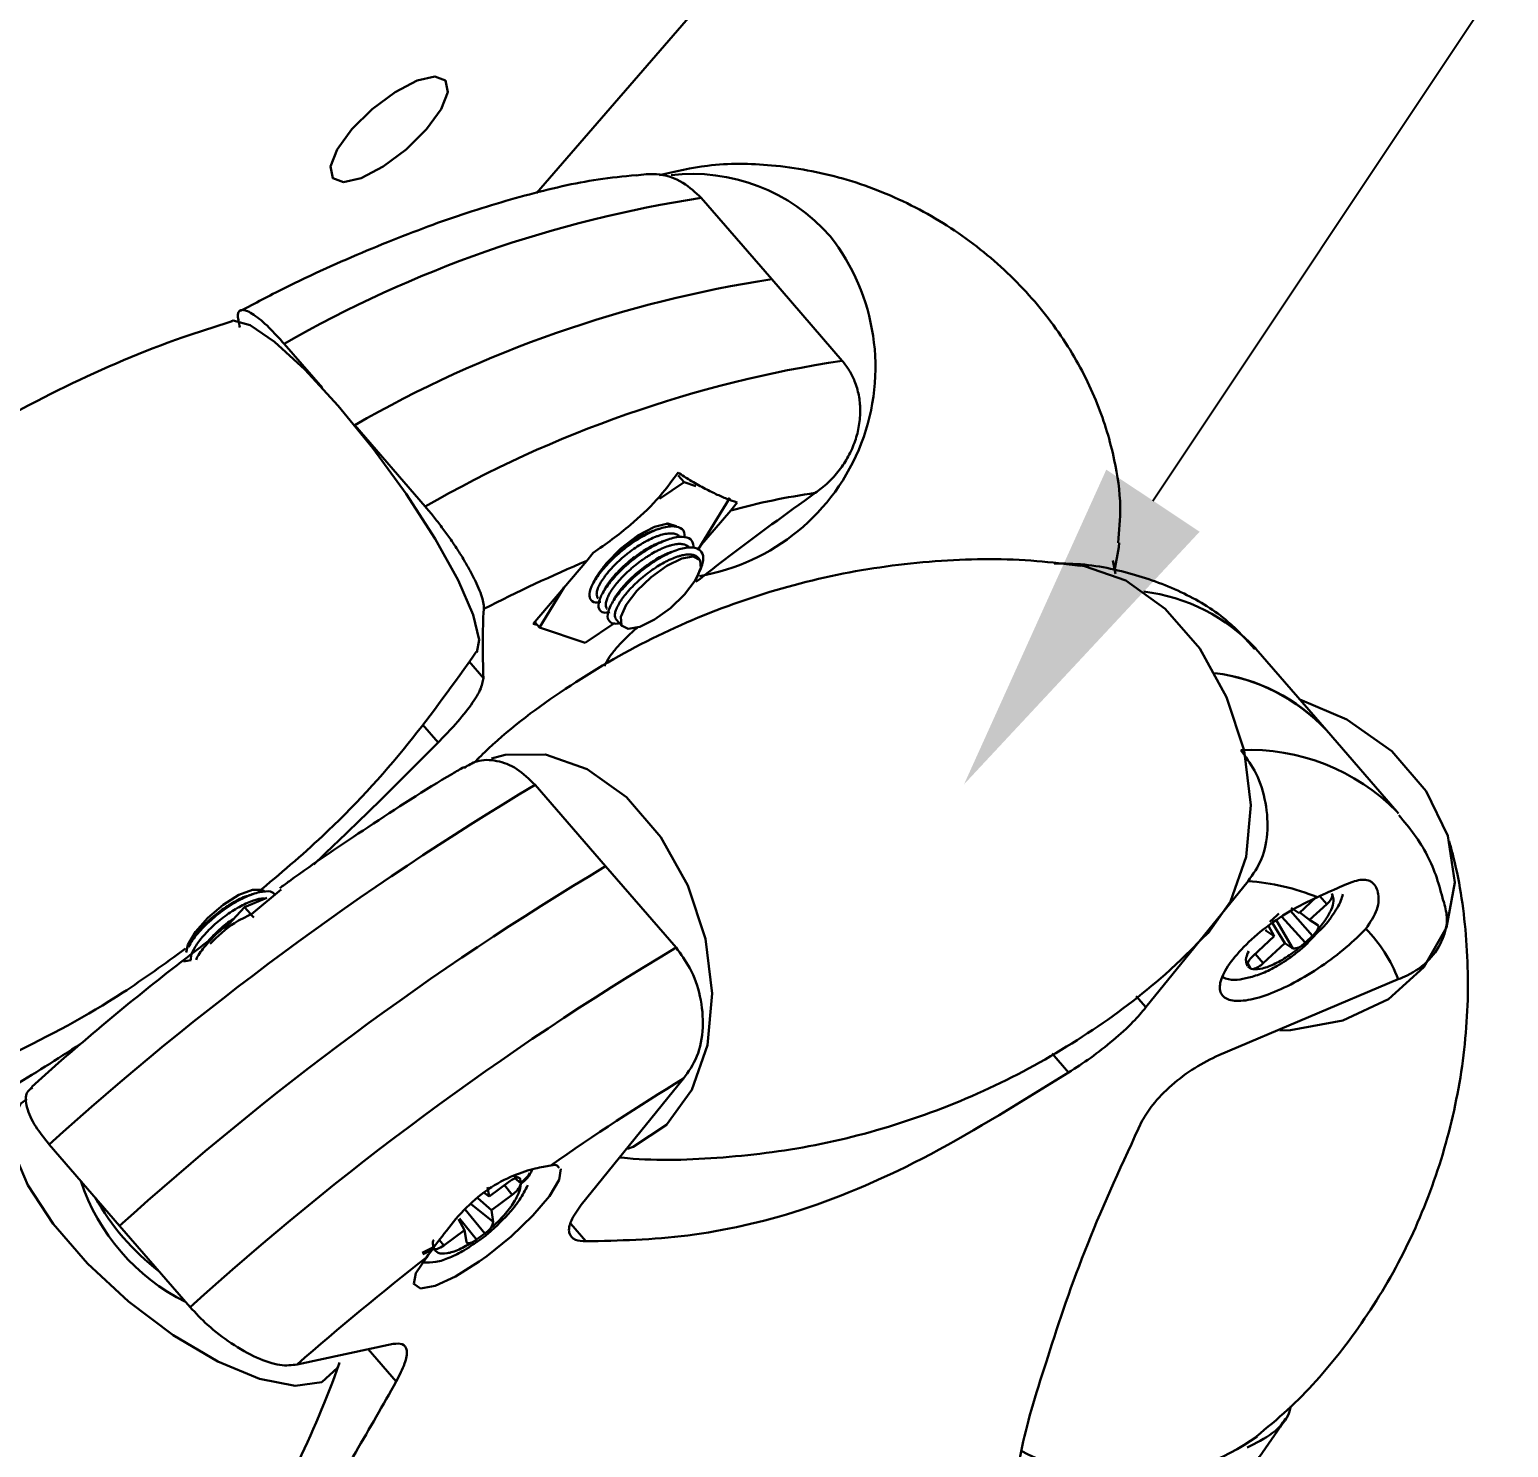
# Model space of a CAD drawing. Header units: millimetres. Extents: x 786 to 1380, y -734 to -314.
# Drawn here: x 1013.31 to 1030.66, y -465.05 to -448.41 of the extents above; entities that cross this region are included whole.
import ezdxf
from ezdxf import colors
from ezdxf.entities.mleader import LeaderData, LeaderLine
from ezdxf.math import Vec2, Vec3

# ---------------------------------------------------------------- set-up
doc = ezdxf.new("R2010")
doc.units = ezdxf.units.MM
doc.layers.add('粗实线层', color=7, linetype='Continuous', lineweight=15)

msp = doc.modelspace()

# ---------------------------------------------------------------- linework, layer by layer
at = {"layer": '粗实线层', "color": 7, "linetype": 'Continuous', "lineweight": 30}
for p, q in [((1024.3441, -444.4542), (1019.2564, -450.329)), ((1022.0177, -451.3412), (1021.1907, -450.3864)), ((1022.0177, -451.3412), (1022.8446, -452.296)), ((1016.2979, -452.0984), (1016.7458, -452.6157)), ((1017.1218, -453.0499), (1017.1248, -453.0533)), ((1017.1248, -453.0533), (1017.9517, -454.0081)), ((1017.1248, -453.0533), (1017.1248, -453.0535)), ((1020.7018, -453.9188), (1020.989, -453.7233)), ((1020.989, -453.7233), (1020.9211, -453.645)), ((1020.989, -453.7233), (1021.1272, -453.7699)), ((1021.5273, -453.9048), (1021.1538, -454.5122)), ((1021.1718, -454.4828), (1021.5384, -454.0536)), ((1021.5384, -454.0536), (1021.6115, -453.9601)), ((1019.9213, -454.5515), (1019.8483, -454.645)), ((1021.169, -454.6266), (1021.1547, -454.6101)), ((1019.8483, -454.645), (1019.2174, -455.3836)), ((1026.0203, -454.6397), (1026.0507, -454.7978)), ((1019.2913, -455.427), (1019.581, -454.9559)), ((1019.2174, -455.3836), (1019.2638, -455.3953)), ((1019.2913, -455.427), (1019.241, -455.3689)), ((1019.8296, -455.6085), (1019.2913, -455.427)), ((1020.1758, -455.3728), (1019.8296, -455.6085)), ((1020.194, -455.3338), (1020.2619, -455.4122)), ((1028.5259, -456.6332), (1027.699, -455.6784)), ((1029.3528, -457.5881), (1028.5259, -456.6332)), ((1020.0683, -458.23), (1019.2414, -457.2752)), ((1029.3528, -457.5881), (1029.3738, -457.6127)), ((1020.8952, -459.1848), (1020.0683, -458.23)), ((1026.4086, -459.8846), (1027.6064, -458.4044)), ((1016.093, -458.5992), (1015.8332, -458.7099)), ((1015.9135, -458.7931), (1016.2602, -458.5046)), ((1028.4074, -458.5931), (1028.2063, -458.7801)), ((1028.5976, -458.5677), (1028.589, -458.5502)), ((1015.8332, -458.7099), (1015.5973, -458.9661)), ((1015.8332, -458.7099), (1015.901, -458.7883)), ((1027.9665, -458.7849), (1027.8849, -458.8608)), ((1028.2063, -458.7801), (1028.1115, -458.718)), ((1028.3288, -458.8602), (1028.2156, -458.7715)), ((1028.3288, -458.8602), (1028.5298, -458.6732)), ((1015.9078, -458.7961), (1015.9394, -458.8326)), ((1027.9148, -459.0514), (1027.8482, -458.9288)), ((1027.8849, -458.8608), (1027.8791, -458.8663)), ((1028.0372, -459.1315), (1027.8919, -458.8986)), ((1028.4236, -458.9223), (1028.3288, -458.8602)), ((1027.9148, -459.0514), (1027.6633, -459.2853)), ((1027.7857, -459.3655), (1028.0372, -459.1315)), ((1027.8142, -458.9833), (1027.8199, -458.9893)), ((1027.8199, -458.9893), (1027.9148, -459.0514)), ((1028.0372, -459.1315), (1028.1321, -459.1936)), ((1028.2639, -459.1725), (1028.4345, -458.9973)), ((1028.2771, -459.1519), (1028.2987, -459.1324)), ((1028.2828, -459.1212), (1028.3644, -459.0453)), ((1015.1807, -459.1522), (1015.1739, -459.172)), ((1028.3003, -459.1403), (1028.3076, -459.1337)), ((1015.1149, -459.3464), (1015.2005, -459.3333)), ((1027.5955, -459.3909), (1027.6003, -459.4007)), ((1027.6041, -459.4083), (1027.6408, -459.4323)), ((1027.6408, -459.4323), (1027.6642, -459.4359)), ((1029.3672, -459.5567), (1027.2654, -460.4453)), ((1013.6499, -460.5357), (1013.3357, -460.8192)), ((1020.981, -460.7227), (1019.7833, -462.2029)), ((1014.3665, -462.4498), (1013.5396, -461.495)), ((1019.0727, -461.9443), (1019.0653, -461.8995)), ((1018.7016, -462.1059), (1018.6383, -462.0602)), ((1018.7016, -462.1059), (1018.6835, -461.9956)), ((1018.9459, -461.9252), (1018.7016, -462.1059)), ((1018.728, -462.2659), (1018.5678, -462.1243)), ((1018.728, -462.2659), (1018.9722, -462.0852)), ((1018.4128, -462.4992), (1018.3426, -462.3716)), ((1018.7507, -462.404), (1018.728, -462.2659)), ((1014.3665, -462.4498), (1015.1934, -463.4047)), ((1018.1686, -462.6799), (1018.4128, -462.4992)), ((1018.4128, -462.4992), (1018.4355, -462.6372)), ((1018.555, -462.6115), (1018.6496, -462.5416)), ((1018.6496, -462.5416), (1018.6902, -462.507)), ((1018.0412, -462.6575), (1018.0486, -462.7023)), ((1018.0486, -462.7023), (1018.0491, -462.7055)), ((1018.513, -462.6381), (1018.555, -462.6115)), ((1017.5778, -463.8351), (1016.4486, -464.0771))]:
    msp.add_line(p, q, dxfattribs=at)
at = {"layer": '粗实线层', "color": 8, "linetype": 'Continuous', "lineweight": 30}
for p, q in [((1018.4679, -455.8275), (1018.6353, -456.0208)), ((1017.9189, -456.5653), (1018.1027, -456.7775)), ((1028.5298, -458.6732), (1028.4471, -458.581)), ((1028.1033, -458.7544), (1028.3644, -459.0453)), ((1028.1321, -459.1936), (1027.94, -458.8654)), ((1028.277, -459.1267), (1028.0032, -458.8217)), ((1027.8115, -458.9749), (1027.8199, -458.9893)), ((1028.2828, -459.1212), (1028.3052, -459.1322)), ((1027.6908, -459.2597), (1027.7857, -459.3655)), ((1027.6408, -459.4323), (1027.6016, -459.3653)), ((1026.4086, -459.8846), (1026.2954, -459.7538)), ((1025.5001, -460.6499), (1025.3072, -460.4272)), ((1019.0421, -461.8822), (1018.9865, -461.862)), ((1019.0733, -461.9476), (1019.0034, -461.8914)), ((1019.0445, -461.8828), (1019.0653, -461.8995)), ((1018.9722, -462.0852), (1018.8818, -461.9726)), ((1018.4903, -462.1946), (1018.7507, -462.404)), ((1018.3551, -462.3624), (1018.555, -462.6115)), ((1018.6496, -462.5416), (1018.4214, -462.2572)), ((1019.8362, -462.6317), (1019.66, -462.4282)), ((1017.9174, -462.7689), (1018.0486, -462.7023)), ((1018.1184, -462.6173), (1018.1686, -462.6799)), ((1017.611, -464.2786), (1017.2818, -463.8986))]:
    msp.add_line(p, q, dxfattribs=at)
at = {"layer": '粗实线层', "color": 7, "linetype": 'Continuous', "lineweight": 30, "flags": 128}
for points in [[(1016.9936, -450.1995), (1016.8669, -450.1524), (1016.8412, -450.0183), (1016.9201, -449.8175), (1017.0919, -449.5808), (1017.3303, -449.344), (1017.5989, -449.1433), (1017.857, -449.0091), (1018.0652, -448.962), (1018.1919, -449.0091), (1018.2176, -449.1433), (1018.1386, -449.344), (1017.9669, -449.5808), (1017.7285, -449.8175), (1017.4599, -450.0183), (1017.2018, -450.1524), (1016.9936, -450.1995)], [(1016.9325, -452.825), (1016.5377, -452.3982), (1016.184, -452.0751), (1015.8976, -451.8795), (1015.6999, -451.826), (1015.6792, -451.8305)], [(1018.5586, -455.7207), (1018.5851, -455.5728), (1018.5141, -455.2773), (1018.3376, -454.8719), (1018.0688, -454.3866), (1017.7276, -453.8575), (1017.3392, -453.3237), (1016.9325, -452.825)], [(1020.9006, -454.2404), (1020.8972, -454.2367), (1020.7984, -454.2064), (1020.6404, -454.2462), (1020.4471, -454.3498), (1020.2481, -454.5015), (1020.0737, -454.6783), (1019.9503, -454.8532), (1019.935, -454.8826)], [(1026.0406, -454.7645), (1026.0896, -454.4849), (1026.0951, -454.4335)], [(1021.1211, -454.8775), (1020.9961, -455.0413), (1020.8284, -455.2018), (1020.6435, -455.3345), (1020.4696, -455.4193), (1020.3331, -455.4431), (1020.2548, -455.4025), (1020.2466, -455.3036), (1020.3098, -455.1614), (1020.4348, -454.9976), (1020.6025, -454.8371), (1020.7874, -454.7044), (1020.9614, -454.6196), (1021.0979, -454.5957), (1021.1762, -454.6364), (1021.1843, -454.7353), (1021.1211, -454.8775)], [(1027.1382, -459.017), (1027.4019, -458.6439), (1027.5846, -458.1178), (1027.6389, -457.5121), (1027.5606, -456.8715), (1027.3557, -456.2437), (1027.0392, -455.6752), (1026.6346, -455.2081), (1026.1721, -454.877), (1025.6858, -454.7066), (1025.6268, -454.6976)], [(1028.2138, -456.2728), (1028.7662, -456.5069), (1029.2929, -456.8798), (1029.6974, -457.347), (1029.9498, -457.8735), (1030.0313, -458.4206), (1029.9358, -458.9474), (1029.6706, -459.415), (1029.2551, -459.7888), (1028.7203, -460.0409), (1028.1058, -460.1527), (1027.9782, -460.1573)], [(1018.731, -456.9648), (1018.8907, -456.9214), (1019.3646, -456.9185), (1019.8509, -457.0889), (1020.3135, -457.4199), (1020.718, -457.887), (1021.0345, -458.4556), (1021.2395, -459.0834), (1021.3178, -459.7239), (1021.2635, -460.3297), (1021.0807, -460.8557), (1020.783, -461.263), (1020.3925, -461.5213), (1020.3256, -461.5466)], [(1016.0737, -458.5295), (1016.0417, -458.5072), (1015.9264, -458.5052), (1015.7645, -458.5666), (1015.5806, -458.6822), (1015.4027, -458.8344), (1015.2579, -458.9999), (1015.1683, -459.1536), (1015.146, -459.2431)], [(1028.4135, -458.9885), (1028.4204, -458.977), (1028.4258, -458.9662), (1028.4296, -458.9561), (1028.4317, -458.947), (1028.4322, -458.9389), (1028.431, -458.9321), (1028.4281, -458.9265), (1028.4236, -458.9223)], [(1028.277, -459.1267), (1028.2799, -459.124), (1028.2828, -459.1212)], [(1028.3008, -459.1392), (1028.3006, -459.1397), (1028.2938, -459.1389), (1028.277, -459.1267)], [(1028.2772, -459.1517), (1028.2804, -459.1578), (1028.2754, -459.1552), (1028.2605, -459.1412)], [(1016.9431, -464.0694), (1016.9231, -464.1153), (1016.7372, -464.2836), (1016.4245, -464.3281), (1016.0083, -464.2454), (1015.5193, -464.0417), (1014.9939, -463.732), (1014.4711, -463.3395), (1013.9895, -462.8931), (1013.585, -462.426), (1013.2875, -461.9728), (1013.1191, -461.5671), (1013.0922, -461.2391), (1013.209, -461.013), (1013.2765, -460.9646)], [(1017.9656, -462.8206), (1017.8415, -463.0051), (1017.8183, -463.132), (1017.8973, -463.1846), (1018.0669, -463.1548), (1018.3057, -463.0454), (1018.5855, -462.8695), (1018.6744, -462.8055), (1018.9602, -462.5747), (1019.2142, -462.3308), (1019.4087, -462.1001), (1019.5227, -461.9093), (1019.5442, -461.7822), (1019.5442, -461.7822)], [(1019.0733, -461.9476), (1019.073, -461.9459), (1019.0727, -461.9443)], [(1018.0519, -462.7133), (1018.0582, -462.7194), (1018.0677, -462.7225), (1018.08, -462.7225), (1018.0948, -462.7195), (1018.1116, -462.7135), (1018.1299, -462.7047), (1018.1491, -462.6934), (1018.1686, -462.6799)], [(1018.513, -462.6381), (1018.4978, -462.6453), (1018.4836, -462.6505), (1018.4707, -462.6536), (1018.4595, -462.6545), (1018.4502, -462.6533), (1018.4431, -462.65), (1018.4381, -462.6446), (1018.4355, -462.6372)]]:
    msp.add_lwpolyline(points, dxfattribs=at)
at = {"layer": '粗实线层', "color": 8, "linetype": 'Continuous', "lineweight": 30, "flags": 128}
for points in [[(1017.9209, -462.7722), (1017.9832, -462.7467), (1018.0491, -462.7055)], [(1017.9258, -462.7813), (1017.9862, -462.7555), (1018.0519, -462.7133)]]:
    msp.add_lwpolyline(points, dxfattribs=at)
at = {"layer": '粗实线层', "color": 7, "linetype": 'Continuous', "lineweight": 30}
for centre, radius, start, end in [((1021.0898, -452.2477), 2.1439, 41.17104, 96.79694), ((1023.3021, -464.268), 14.0413, 98.64826, 119.92276), ((1020.7464, -452.3727), 2.4882, 279.77171, 38.1288), ((1024.129, -465.2229), 14.0413, 98.64826, 119.92276), ((1024.9559, -466.1777), 14.0413, 98.64826, 119.92276), ((1023.6932, -461.9658), 8.2003, 98.17257, 105.23401), ((1027.2536, -472.0961), 18.9573, 112.99368, 117.03104), ((1026.9578, -458.0804), 2.1338, 42.70375, 83.01429), ((1026.9402, -458.1149), 2.1702, 43.05595, 82.66208), ((1037.7515, -488.2478), 36.0823, 120.86365, 132.14576), ((1038.5784, -489.2027), 36.0823, 120.86365, 132.14576), ((1027.4063, -461.1202), 2.7232, 68.13133, 85.78534), ((1028.4185, -458.5271), 0.1837, 307.30501, 347.24363), ((1028.1372, -459.1439), 0.3791, 132.91504, 136.18858), ((1028.0079, -458.8374), 0.3951, 309.74468, 312.92903), ((1027.8275, -460.1251), 1.6412, 20.2608, 45.02939), ((1039.4053, -490.1575), 36.0823, 120.86365, 132.14576), ((1027.7746, -459.4314), 0.1837, 127.30369, 167.24734), ((1028.1454, -459.0427), 0.1515, 264.95975, 319.4349), ((1027.6001, -459.1856), 0.2584, 284.36206, 315.89855), ((1036.5379, -486.2029), 29.8539, 121.40608, 124.97577), ((1019.0659, -462.0647), 0.184, 97.40409, 130.69513), ((1016.2352, -461.1508), 2.4504, 198.3429, 243.44389), ((1018.8392, -461.876), 0.2478, 302.44633, 340.85683), ((1019.0388, -461.9527), 0.0349, 352.44549, 8.54322), ((1016.5872, -460.7009), 2.8811, 209.43208, 232.35471), ((1018.5941, -462.3813), 0.1582, 307.39529, 351.77009), ((1039.8297, -490.7628), 35.4796, 128.0423, 131.22374), ((1026.1944, -462.7945), 2.6142, 241.42, 305.53379)]:
    msp.add_arc(centre, radius, start, end, dxfattribs=at)
at = {"layer": '粗实线层', "color": 8, "linetype": 'Continuous', "lineweight": 30}
for centre, radius, start, end in [((1026.1292, -457.1283), 2.137, 42.82229, 83.14996), ((1027.6259, -459.2862), 2.4219, 44.51896, 92.49248), ((1018.8537, -461.6386), 0.3791, 305.39973, 329.71373), ((1018.8668, -461.6561), 0.3653, 304.43529, 337.576)]:
    msp.add_arc(centre, radius, start, end, dxfattribs=at)
at = {"layer": '粗实线层', "color": 7, "linetype": 'Continuous', "lineweight": 30}
for points, knots in [([(1020.4258, -450.1213), (1020.5053, -450.1114), (1020.6969, -450.0875), (1020.9743, -450.1844), (1021.1226, -450.3228), (1021.1907, -450.3864)], [0, 0, 0, 0, 0.27692771, 0.66796886, 1, 1, 1, 1]), ([(1026.0809, -454.4338), (1026.094, -454.2931), (1026.1249, -453.9585), (1026.0414, -453.4135), (1025.8505, -452.7738), (1025.504, -452.1046), (1025.0143, -451.4659), (1024.3929, -450.9017), (1023.6647, -450.4486), (1022.8614, -450.1327), (1022.0499, -449.9849), (1021.3198, -449.9748), (1020.8865, -450.0751), (1020.6986, -450.1185)], [0, 0, 0, 0, 0.0506082, 0.120266, 0.2072552, 0.302947, 0.4044406, 0.5095891, 0.6168597, 0.7249559, 0.8324257, 0.9273371, 1, 1, 1, 1]), ([(1020.4256, -450.1179), (1020.279, -450.1323), (1019.8639, -450.173), (1019.127, -450.3469), (1018.2227, -450.6227), (1017.2755, -450.9924), (1016.4608, -451.3555), (1015.9543, -451.6229), (1015.7844, -451.7126)], [0, 0, 0, 0, 0.1087898, 0.3079298, 0.5063651, 0.7040753, 0.9007696, 1, 1, 1, 1]), ([(1015.6884, -451.8318), (1015.4951, -451.8931), (1014.8263, -452.1053), (1013.7178, -452.5805), (1012.4033, -453.3049), (1011.1768, -454.1656), (1010.0573, -455.1477), (1009.0674, -456.2001), (1008.5207, -456.9696), (1008.259, -457.3377)], [0, 0, 0, 0, 0.0646539, 0.2237944, 0.3830124, 0.541537, 0.6992681, 0.8561159, 1, 1, 1, 1]), ([(1015.7778, -451.907), (1015.7641, -451.8487), (1015.7366, -451.732), (1015.7983, -451.6824), (1015.9288, -451.7393), (1016.1053, -451.8859), (1016.2373, -452.0315), (1016.2979, -452.0984)], [0, 0, 0, 0, 0.21577441, 0.43176135, 0.64051642, 0.83492696, 1, 1, 1, 1]), ([(1022.5274, -453.8488), (1022.5786, -453.8104), (1022.6824, -453.7325), (1022.8131, -453.5862), (1022.9217, -453.4209), (1023, -453.2436), (1023.0475, -453.0573), (1023.0613, -452.8756), (1023.0434, -452.6988), (1022.9981, -452.5445), (1022.9317, -452.4074), (1022.8738, -452.3335), (1022.8446, -452.296)], [0, 0, 0, 0, 0.1063385, 0.2157195, 0.3220759, 0.4317174, 0.5344226, 0.6405466, 0.7361945, 0.8350233, 0.9164599, 1, 1, 1, 1]), ([(1020.9187, -453.6091), (1020.8386, -453.7189), (1020.6764, -453.9412), (1020.4014, -454.1925), (1020.1477, -454.3953), (1019.9969, -454.4994), (1019.9213, -454.5515)], [0, 0, 0, 0, 0.3009556, 0.6090842, 0.804215, 1, 1, 1, 1]), ([(1021.6115, -453.9601), (1021.5725, -453.9466), (1021.4945, -453.9195), (1021.3636, -453.8631), (1021.2195, -453.7914), (1021.072, -453.7085), (1020.9656, -453.6396), (1020.9187, -453.6093)], [0, 0, 0, 0, 0.2059417, 0.4125891, 0.6222476, 0.8334972, 1, 1, 1, 1]), ([(1021.128, -454.8933), (1021.2578, -454.7919), (1021.7171, -454.4332), (1022.189, -454.0929), (1022.5274, -453.8488)], [0, 0, 0, 0, 0.2826348, 1, 1, 1, 1]), ([(1017.9517, -454.0081), (1017.9841, -454.0464), (1018.0499, -454.1241), (1018.1477, -454.2506), (1018.2422, -454.3812), (1018.3304, -454.512), (1018.4113, -454.6418), (1018.4831, -454.7675), (1018.5441, -454.8868), (1018.5924, -454.9969), (1018.6252, -455.0932), (1018.6399, -455.1644), (1018.6385, -455.1967), (1018.638, -455.2097)], [0, 0, 0, 0, 0.0868809, 0.1763468, 0.2632118, 0.3524798, 0.4416846, 0.5331919, 0.6279642, 0.7251554, 0.8263196, 0.9301511, 1, 1, 1, 1]), ([(1020.0129, -455.1247), (1020.0005, -455.1279), (1019.9447, -455.1425), (1019.8914, -455.1137), (1019.8678, -455.0399), (1019.9089, -454.92), (1020.0068, -454.7736), (1020.152, -454.6167), (1020.3283, -454.4681), (1020.5167, -454.3453), (1020.6962, -454.2629), (1020.8489, -454.23), (1020.9521, -454.255), (1021.0011, -454.3046), (1020.9946, -454.3557), (1020.9933, -454.3659)], [0, 0, 0, 0, 0.024861, 0.1114649, 0.1981287, 0.2848896, 0.3717103, 0.4584277, 0.5450641, 0.631656, 0.7182435, 0.8048676, 0.8915679, 0.9783767, 1, 1, 1, 1]), ([(1020.6998, -454.2684), (1020.6899, -454.2717), (1020.6702, -454.2783), (1020.6507, -454.2849), (1020.641, -454.2882)], [0, 0, 0, 0, 0.5000507, 1, 1, 1, 1]), ([(1020.784, -454.2081), (1020.7878, -454.2092), (1020.806, -454.2148), (1020.8224, -454.2255), (1020.8316, -454.2375), (1020.8328, -454.2391)], [0, 0, 0, 0, 0.1844822, 0.893228, 1, 1, 1, 1]), ([(1019.9427, -454.8679), (1019.9441, -454.865), (1019.95, -454.8526), (1019.965, -454.827), (1019.9933, -454.7831), (1020.0284, -454.7368), (1020.0669, -454.6916), (1020.1086, -454.6461), (1020.1546, -454.6005), (1020.204, -454.5559), (1020.2552, -454.5124), (1020.3089, -454.4708), (1020.3637, -454.4321), (1020.4189, -454.3957), (1020.4744, -454.3629), (1020.5287, -454.3348), (1020.581, -454.3101), (1020.6175, -454.2968), (1020.6412, -454.2882)], [0, 0, 0, 0, 0.0147835, 0.0646614, 0.1238365, 0.2203366, 0.2698492, 0.319726, 0.4162261, 0.4657387, 0.5156155, 0.6121177, 0.6616314, 0.7115093, 0.8080113, 0.857525, 0.9074028, 1, 1, 1, 1]), ([(1019.9801, -455.0859), (1019.9782, -455.0839), (1019.9693, -455.0743), (1019.9639, -455.0548), (1019.9633, -455.0286), (1019.9675, -454.9991), (1019.9784, -454.9651), (1019.9958, -454.9277), (1020.0175, -454.8882), (1020.0454, -454.8458), (1020.0789, -454.8018), (1020.1159, -454.7569), (1020.1579, -454.7112), (1020.2039, -454.6658), (1020.2523, -454.6209), (1020.3038, -454.5772), (1020.3573, -454.5358), (1020.4118, -454.4963), (1020.4673, -454.4598), (1020.5225, -454.4274), (1020.5771, -454.3978), (1020.6305, -454.373), (1020.6814, -454.3534), (1020.7302, -454.3375), (1020.7757, -454.3272), (1020.8168, -454.323), (1020.8545, -454.3228), (1020.8873, -454.3285), (1020.9137, -454.3405), (1020.9299, -454.3504), (1020.9363, -454.36), (1020.9389, -454.3638)], [0, 0, 0, 0, 0.0140902, 0.0670499, 0.0942227, 0.1215953, 0.1745548, 0.2017274, 0.2291, 0.2820595, 0.3092322, 0.3366047, 0.3895645, 0.4167374, 0.4441101, 0.4970701, 0.524243, 0.5516158, 0.6045758, 0.6317488, 0.6591216, 0.7120816, 0.7392545, 0.7666273, 0.8195871, 0.8467599, 0.8741326, 0.9270922, 0.9542649, 0.9816374, 1, 1, 1, 1]), ([(1020.1198, -455.2481), (1020.0936, -455.2519), (1020.0284, -455.2612), (1019.9821, -455.214), (1019.9839, -455.1207), (1020.0481, -454.9887), (1020.1659, -454.8363), (1020.3252, -454.6806), (1020.5087, -454.54), (1020.6964, -454.4312), (1020.8679, -454.3672), (1021.0027, -454.3571), (1021.0909, -454.3977), (1021.1002, -454.4643), (1021.1048, -454.4966)], [0, 0, 0, 0, 0.0577683, 0.1439258, 0.2299971, 0.3160181, 0.4020279, 0.4880676, 0.5741766, 0.6603904, 0.7466134, 0.8327307, 0.9187764, 1, 1, 1, 1]), ([(1020.0542, -454.9827), (1020.0597, -454.9728), (1020.0718, -454.9508), (1020.1006, -454.9068), (1020.1356, -454.8605), (1020.1741, -454.8154), (1020.2158, -454.7699), (1020.2618, -454.7242), (1020.3111, -454.6797), (1020.3624, -454.6362), (1020.4161, -454.5945), (1020.4709, -454.5558), (1020.5261, -454.5194), (1020.5816, -454.4867), (1020.6358, -454.4586), (1020.6815, -454.4368), (1020.7118, -454.4258), (1020.7292, -454.4194)], [0, 0, 0, 0, 0.0514659, 0.1130997, 0.2136038, 0.2651707, 0.3171169, 0.4176209, 0.4691879, 0.5211341, 0.6216406, 0.6732088, 0.7251564, 0.8256629, 0.8772312, 0.9291788, 1, 1, 1, 1]), ([(1020.087, -455.2098), (1020.0867, -455.2096), (1020.0818, -455.2062), (1020.0774, -455.1955), (1020.07, -455.1745), (1020.0703, -455.1474), (1020.0769, -455.1162), (1020.088, -455.0828), (1020.1097, -455.0368), (1020.1473, -454.9763), (1020.1886, -454.9218), (1020.2271, -454.8766), (1020.2688, -454.8311), (1020.3148, -454.7855), (1020.3642, -454.7409), (1020.4154, -454.6974), (1020.4691, -454.6557), (1020.5239, -454.6171), (1020.5791, -454.5806), (1020.6346, -454.5479), (1020.6889, -454.5197), (1020.7421, -454.4948), (1020.7933, -454.475), (1020.8412, -454.4607), (1020.8866, -454.4504), (1020.9279, -454.4459), (1020.9641, -454.4474), (1020.9969, -454.453), (1021.0235, -454.465), (1021.0411, -454.4784), (1021.0462, -454.4852), (1021.0472, -454.4866)], [0, 0, 0, 0, 0.0021349, 0.0293083, 0.0566816, 0.1096428, 0.1368163, 0.1641897, 0.2154162, 0.2680279, 0.3209893, 0.348163, 0.3755366, 0.428498, 0.4556717, 0.4830453, 0.536006, 0.5631793, 0.5905525, 0.6435132, 0.6706864, 0.6980595, 0.7510204, 0.7781937, 0.8055669, 0.858528, 0.8857015, 0.9130749, 0.9660361, 0.9932096, 1, 1, 1, 1]), ([(1020.7844, -454.4001), (1020.7751, -454.4032), (1020.7565, -454.4094), (1020.7381, -454.4156), (1020.7289, -454.4186)], [0, 0, 0, 0, 0.5000276, 1, 1, 1, 1]), ([(1025.6355, -454.7034), (1025.4669, -454.6826), (1024.9367, -454.617), (1024.0012, -454.6227), (1022.8486, -454.77), (1021.7028, -455.0776), (1020.6013, -455.5334), (1019.5891, -456.1289), (1018.8996, -456.6415), (1018.5795, -456.9604), (1018.5228, -457.0169)], [0, 0, 0, 0, 0.06837827, 0.21495459, 0.36444545, 0.5157553, 0.66755783, 0.81867098, 0.96789854, 1, 1, 1, 1]), ([(1020.2292, -455.3744), (1020.2243, -455.376), (1020.1741, -455.3916), (1020.1187, -455.3704), (1020.0814, -455.3082), (1020.1094, -455.1962), (1020.1954, -455.0544), (1020.3316, -454.8981), (1020.5029, -454.7461), (1020.6904, -454.6163), (1020.8737, -454.5241), (1021.0328, -454.4804), (1021.1511, -454.4908), (1021.2131, -454.5562), (1021.2218, -454.6553), (1021.1819, -454.7426), (1021.1652, -454.7792)], [0, 0, 0, 0, 0.0084429, 0.0862817, 0.1641415, 0.2420584, 0.3200653, 0.3981115, 0.4760621, 0.5539427, 0.6317865, 0.7096296, 0.787509, 0.8654596, 0.9435075, 1, 1, 1, 1]), ([(1020.1638, -455.1023), (1020.1685, -455.0937), (1020.1799, -455.0731), (1020.2078, -455.0305), (1020.2427, -454.9843), (1020.2812, -454.9391), (1020.3229, -454.8936), (1020.369, -454.848), (1020.4183, -454.8034), (1020.4696, -454.7599), (1020.5232, -454.7182), (1020.578, -454.6796), (1020.6333, -454.6432), (1020.6887, -454.6104), (1020.743, -454.5823), (1020.7922, -454.559), (1020.8258, -454.5468), (1020.8466, -454.5392)], [0, 0, 0, 0, 0.0439767, 0.1052173, 0.2050819, 0.2563208, 0.3079365, 0.4078011, 0.45904, 0.5106557, 0.610522, 0.6617617, 0.7133784, 0.8132449, 0.8644848, 0.9161016, 1, 1, 1, 1]), ([(1020.1943, -455.3335), (1020.1917, -455.3304), (1020.1826, -455.3194), (1020.1775, -455.298), (1020.1781, -455.271), (1020.1833, -455.2407), (1020.1953, -455.2062), (1020.2137, -455.1682), (1020.2321, -455.1358), (1020.2607, -455.0918), (1020.2958, -455.0455), (1020.3343, -455.0003), (1020.3759, -454.9548), (1020.422, -454.9092), (1020.4713, -454.8647), (1020.5226, -454.8211), (1020.5762, -454.7795), (1020.6311, -454.7408), (1020.6863, -454.7044), (1020.7417, -454.6716), (1020.7961, -454.6435), (1020.8493, -454.6186), (1020.9004, -454.5987), (1020.9483, -454.5845), (1020.9937, -454.5741), (1021.035, -454.5696), (1021.0713, -454.5712), (1021.1041, -454.5768), (1021.1307, -454.5887), (1021.1482, -454.6021), (1021.1533, -454.609), (1021.1543, -454.6103)], [0, 0, 0, 0, 0.0205808, 0.0735398, 0.1007122, 0.1280845, 0.1810434, 0.2082158, 0.2355881, 0.2680587, 0.3210173, 0.3481896, 0.3755616, 0.4285203, 0.4556925, 0.4830646, 0.5360233, 0.5631956, 0.5905678, 0.6435263, 0.6706985, 0.6980706, 0.751029, 0.7782011, 0.8055731, 0.8585316, 0.8857038, 0.9130758, 0.9660347, 0.993207, 1, 1, 1, 1]), ([(1021.1699, -454.7593), (1021.1692, -454.7626), (1021.1668, -454.7757), (1021.1568, -454.8016), (1021.1422, -454.8373), (1021.1285, -454.8634), (1021.1211, -454.8775)], [0, 0, 0, 0, 0.0979584, 0.3796353, 0.663384, 1, 1, 1, 1]), ([(1021.1706, -454.7591), (1021.1759, -454.7484), (1021.1865, -454.7269), (1021.1971, -454.7054), (1021.2024, -454.6946)], [0, 0, 0, 0, 0.4999923, 1, 1, 1, 1]), ([(1027.6859, -455.6829), (1027.585, -455.5708), (1027.3472, -455.3066), (1026.8548, -455.006), (1026.2415, -454.7822), (1025.7275, -454.6771), (1025.4041, -454.6777), (1025.3307, -454.6778)], [0, 0, 0, 0, 0.1744551, 0.4111135, 0.6598653, 0.9228081, 1, 1, 1, 1]), ([(1019.9426, -454.8677), (1019.9378, -454.877), (1019.9284, -454.8957), (1019.9191, -454.9142), (1019.9144, -454.9234)], [0, 0, 0, 0, 0.4999345, 1, 1, 1, 1]), ([(1018.638, -455.2097), (1018.6323, -455.3385), (1018.6209, -455.5961), (1018.6305, -455.8792), (1018.6353, -456.0208)], [0, 0, 0, 0, 0.4996556, 1, 1, 1, 1]), ([(1020.0545, -455.8829), (1020.059, -455.8723), (1020.0771, -455.8293), (1020.1322, -455.7477), (1020.2179, -455.6406), (1020.3172, -455.5393), (1020.3954, -455.4667), (1020.4386, -455.4317), (1020.4469, -455.4249)], [0, 0, 0, 0, 0.0758778, 0.3089377, 0.5350177, 0.7675254, 0.9552532, 1, 1, 1, 1]), ([(1015.9907, -458.5361), (1016.2465, -458.3201), (1016.8793, -457.786), (1017.7461, -456.8432), (1018.2918, -456.0789), (1018.5516, -455.715)], [0, 0, 0, 0, 0.2623258, 0.6488123, 1, 1, 1, 1]), ([(1018.6353, -456.0208), (1018.6275, -456.0648), (1018.6119, -456.1528), (1018.4798, -456.3556), (1018.3041, -456.5737), (1018.1642, -456.7153), (1018.1027, -456.7775)], [0, 0, 0, 0, 0.2650185, 0.5300949, 0.7933657, 1, 1, 1, 1]), ([(1018.1027, -456.7775), (1017.8308, -457.0511), (1017.3504, -457.5345), (1016.8589, -458.0038), (1016.6455, -458.2075)], [0, 0, 0, 0, 0.5658965, 1, 1, 1, 1]), ([(1027.6064, -458.4044), (1027.6652, -458.3229), (1027.7829, -458.1598), (1027.8494, -457.8118), (1027.8186, -457.4461), (1027.7028, -457.1112), (1027.5779, -456.9435), (1027.5206, -456.8665)], [0, 0, 0, 0, 0.21577441, 0.43176135, 0.64051642, 0.83492696, 1, 1, 1, 1]), ([(1019.2414, -457.2752), (1019.1715, -457.2065), (1019.0316, -457.0693), (1018.7894, -456.9803), (1018.5715, -456.9754), (1018.4569, -457.045), (1018.4086, -457.0743)], [0, 0, 0, 0, 0.2651733, 0.5300968, 0.8019706, 1, 1, 1, 1]), ([(1018.4043, -457.0666), (1018.3597, -457.0923), (1017.9898, -457.305), (1017.3049, -457.7534), (1016.6282, -458.2058), (1016.2843, -458.4587), (1016.2471, -458.486)], [0, 0, 0, 0, 0.0629084, 0.5212257, 0.9482242, 1, 1, 1, 1]), ([(1029.8963, -458.6349), (1029.8733, -458.5447), (1029.8027, -458.2681), (1029.6239, -457.9254), (1029.4383, -457.7056), (1029.3759, -457.6317)], [0, 0, 0, 0, 0.2431962, 0.7456542, 1, 1, 1, 1]), ([(1027.7049, -464.9216), (1027.8282, -464.8202), (1028.1904, -464.5219), (1028.7375, -463.9055), (1029.3008, -463.0637), (1029.7454, -462.1157), (1030.0491, -461.1011), (1030.1982, -460.0587), (1030.1861, -459.0351), (1030.0766, -458.3305), (1029.9787, -457.9808), (1029.9658, -457.9347)], [0, 0, 0, 0, 0.0650259, 0.1911325, 0.3207467, 0.4529004, 0.5862041, 0.7194508, 0.851249, 0.9803933, 1, 1, 1, 1]), ([(1028.4206, -458.593), (1028.5113, -458.5517), (1028.6924, -458.4692), (1028.8925, -458.3843), (1029.0019, -458.3839), (1029.0869, -458.4303), (1029.1423, -458.5228), (1029.1428, -458.7362), (1029.0394, -458.8878), (1028.9874, -458.964)], [0, 0, 0, 0, 0.1529753, 0.3052318, 0.4722703, 0.5001639, 0.6662193, 0.8320951, 1, 1, 1, 1]), ([(1016.1888, -458.564), (1016.1806, -458.5541), (1016.1535, -458.5212), (1016.0488, -458.5211), (1015.8912, -458.5639), (1015.7069, -458.658), (1015.5194, -458.7886), (1015.3509, -458.94), (1015.2288, -459.0766), (1015.1894, -459.1479), (1015.175, -459.1738)], [0, 0, 0, 0, 0.0614472, 0.2042971, 0.3470187, 0.4896728, 0.6323257, 0.7750453, 0.9178952, 1, 1, 1, 1]), ([(1015.8762, -458.5748), (1015.8752, -458.575), (1015.8297, -458.5842), (1015.7143, -458.6444), (1015.5486, -458.7491), (1015.3917, -458.8813), (1015.2664, -459.0132), (1015.2194, -459.0888), (1015.1982, -459.123)], [0, 0, 0, 0, 0.0049078, 0.211198, 0.4174878, 0.623778, 0.8300693, 1, 1, 1, 1]), ([(1016.0665, -458.6105), (1016.0642, -458.6099), (1016.0308, -458.6022), (1015.9273, -458.6324), (1015.7703, -458.7014), (1015.6011, -458.8113), (1015.4441, -458.9426), (1015.3147, -459.0814), (1015.2279, -459.2104), (1015.1991, -459.2917), (1015.2002, -459.3255), (1015.2005, -459.3333)], [0, 0, 0, 0, 0.0101777, 0.14570859, 0.28123988, 0.41677131, 0.55230261, 0.68783336, 0.82336343, 0.95889348, 1, 1, 1, 1]), ([(1015.9359, -458.5543), (1015.926, -458.5576), (1015.9062, -458.5643), (1015.8866, -458.5708), (1015.8768, -458.5741)], [0, 0, 0, 0, 0.5000638, 1, 1, 1, 1]), ([(1028.4206, -458.593), (1028.3108, -458.6448), (1028.0912, -458.7483), (1027.7761, -458.9696), (1027.5162, -459.2068), (1027.3377, -459.4358), (1027.2596, -459.6271), (1027.2831, -459.7296), (1027.3581, -459.795), (1027.4837, -459.8235), (1027.7284, -459.7812), (1028.0274, -459.6645), (1028.3491, -459.4867), (1028.6582, -459.2696), (1028.8687, -459.0884), (1028.9627, -458.9899), (1028.9874, -458.964)], [0, 0, 0, 0, 0.0798715, 0.159749, 0.2394301, 0.3187129, 0.3975675, 0.4759723, 0.4999747, 0.5779757, 0.6559678, 0.7342073, 0.8128923, 0.8920072, 0.9715334, 1, 1, 1, 1]), ([(1028.4345, -458.9973), (1028.464, -458.9686), (1028.5265, -458.9079), (1028.6125, -458.7841), (1028.6879, -458.6705), (1028.7126, -458.5828), (1028.7196, -458.5579)], [0, 0, 0, 0, 0.2096331, 0.4436687, 0.8423755, 1, 1, 1, 1]), ([(1029.9006, -458.634), (1029.9176, -458.6982), (1029.9585, -458.853), (1029.9002, -459.0982), (1029.7432, -459.3394), (1029.5424, -459.4862), (1029.4028, -459.5424), (1029.3672, -459.5567)], [0, 0, 0, 0, 0.16512673, 0.39805073, 0.6454852, 0.90968695, 1, 1, 1, 1]), ([(1015.6695, -458.8876), (1015.6196, -458.9263), (1015.5093, -459.0118), (1015.3725, -459.1591), (1015.284, -459.2733), (1015.2664, -459.3206), (1015.2636, -459.3282)], [0, 0, 0, 0, 0.2735967, 0.6054132, 0.9370972, 1, 1, 1, 1]), ([(1015.7108, -458.8428), (1015.6929, -458.854), (1015.6198, -458.8999), (1015.4964, -459.0068), (1015.4161, -459.0971), (1015.376, -459.1423)], [0, 0, 0, 0, 0.13954661, 0.56977279, 1, 1, 1, 1]), ([(1015.4289, -459.1386), (1015.5196, -459.0506), (1015.6667, -458.9079), (1015.8451, -458.825), (1015.9135, -458.7932)], [0, 0, 0, 0, 0.6165418, 1, 1, 1, 1]), ([(1015.4055, -459.1092), (1015.2428, -459.2339), (1014.8226, -459.556), (1014.2361, -460.0339), (1013.8184, -460.3915), (1013.6499, -460.5357)], [0, 0, 0, 0, 0.2739265, 0.7071147, 1, 1, 1, 1]), ([(1015.1952, -459.1236), (1015.1907, -459.1325), (1015.1817, -459.1503), (1015.1728, -459.168), (1015.1683, -459.1768)], [0, 0, 0, 0, 0.4999804, 1, 1, 1, 1]), ([(1020.2328, -461.6474), (1020.2404, -461.6482), (1020.611, -461.6891), (1021.3832, -461.6707), (1022.534, -461.5289), (1023.6805, -461.2199), (1024.781, -460.7639), (1025.7964, -460.1705), (1026.5846, -459.57), (1026.9932, -459.1558), (1027.141, -459.006)], [0, 0, 0, 0, 0.003113, 0.1515935, 0.3030264, 0.4563019, 0.6100765, 0.7631527, 0.9143189, 1, 1, 1, 1]), ([(1028.3644, -459.0453), (1028.3755, -459.0342), (1028.3947, -459.0152), (1028.4079, -458.9964), (1028.4135, -458.9885)], [0, 0, 0, 0, 0.58024182, 1, 1, 1, 1]), ([(1011.137, -461.2083), (1011.3279, -461.1478), (1011.9946, -460.9365), (1013.0978, -460.4581), (1014.2488, -459.8447), (1014.8963, -459.3732), (1015.1388, -459.1966)], [0, 0, 0, 0, 0.1337232, 0.4669623, 0.8003638, 1, 1, 1, 1]), ([(1020.981, -460.7227), (1021.0398, -460.6412), (1021.1575, -460.4781), (1021.2241, -460.1301), (1021.1932, -459.7644), (1021.0774, -459.4295), (1020.9526, -459.2618), (1020.8952, -459.1848)], [0, 0, 0, 0, 0.2157744, 0.4317613, 0.6405164, 0.834927, 1, 1, 1, 1]), ([(1027.3121, -459.5332), (1027.3227, -459.5377), (1027.4214, -459.5795), (1027.5843, -459.549), (1027.7794, -459.4889), (1027.96, -459.3972), (1028.126, -459.2875), (1028.2275, -459.2028), (1028.2639, -459.1725)], [0, 0, 0, 0, 0.03301252, 0.30705884, 0.47837263, 0.66153005, 0.87874733, 1, 1, 1, 1]), ([(1025.5001, -460.6499), (1025.5863, -460.5952), (1025.7587, -460.4858), (1026.0262, -460.2735), (1026.2551, -460.0667), (1026.3608, -459.9414), (1026.4086, -459.8846)], [0, 0, 0, 0, 0.2614816, 0.5230067, 0.7840242, 1, 1, 1, 1]), ([(1013.9092, -460.3152), (1013.6324, -460.4934), (1012.834, -461.0074), (1012.0287, -461.4035), (1011.5025, -461.6623)], [0, 0, 0, 0, 0.346597, 1, 1, 1, 1]), ([(1027.2654, -460.4453), (1027.1701, -460.4926), (1026.9796, -460.587), (1026.7036, -460.7951), (1026.4898, -461.0147), (1026.4028, -461.1543), (1026.3646, -461.2156)], [0, 0, 0, 0, 0.26501854, 0.53009486, 0.79336574, 1, 1, 1, 1]), ([(1019.8362, -462.6317), (1020.2262, -462.6233), (1021.0133, -462.6063), (1022.4105, -462.2985), (1023.8838, -461.6564), (1024.9566, -460.9883), (1025.5001, -460.6499)], [0, 0, 0, 0, 0.2320376, 0.4683438, 0.7306462, 1, 1, 1, 1]), ([(1013.3428, -460.827), (1013.3187, -460.8438), (1013.2543, -460.8888), (1013.2665, -461.0517), (1013.3601, -461.2693), (1013.4831, -461.424), (1013.5396, -461.495)], [0, 0, 0, 0, 0.1795616, 0.4809678, 0.7616631, 1, 1, 1, 1]), ([(1026.3646, -461.2156), (1026.1377, -461.7061), (1025.679, -462.6972), (1025.247, -464.0116), (1024.9078, -465.0885), (1024.8691, -465.6358), (1024.8495, -465.9126)], [0, 0, 0, 0, 0.2473953, 0.4999986, 0.7471036, 1, 1, 1, 1]), ([(1019.5222, -461.7681), (1019.51, -461.7529), (1019.4915, -461.7298), (1019.4417, -461.738), (1019.4248, -461.7407)], [0, 0, 0, 0, 0.6601663, 1, 1, 1, 1]), ([(1019.4248, -461.7407), (1019.3691, -461.7507), (1019.2579, -461.7705), (1018.9841, -461.8514), (1018.7723, -461.9634), (1018.5624, -462.1129), (1018.3654, -462.2938), (1018.1409, -462.5859), (1018.0243, -462.7421), (1017.9656, -462.8206)], [0, 0, 0, 0, 0.1529753, 0.3052319, 0.4722704, 0.5001473, 0.6662021, 0.8320773, 1, 1, 1, 1]), ([(1019.0653, -461.8995), (1019.0632, -461.894), (1019.0595, -461.8844), (1019.0473, -461.8828), (1019.0421, -461.8822)], [0, 0, 0, 0, 0.5802418, 1, 1, 1, 1]), ([(1018.7269, -462.5096), (1018.8172, -462.4236), (1018.941, -462.3056), (1019.0774, -462.1238), (1019.126, -462.0316), (1019.1563, -461.9742)], [0, 0, 0, 0, 0.5042383, 0.6910639, 1, 1, 1, 1]), ([(1019.7833, -462.2029), (1019.738, -462.2679), (1019.6475, -462.3978), (1019.6273, -462.5379), (1019.6928, -462.621), (1019.7924, -462.6285), (1019.8362, -462.6317)], [0, 0, 0, 0, 0.2650185, 0.5300949, 0.7933657, 1, 1, 1, 1]), ([(1018.5115, -462.6694), (1018.5469, -462.6468), (1018.6208, -462.5999), (1018.6906, -462.5405), (1018.7269, -462.5096)], [0, 0, 0, 0, 0.4802281, 1, 1, 1, 1]), ([(1017.9263, -462.8791), (1017.9771, -462.8806), (1018.0849, -462.8838), (1018.2423, -462.8223), (1018.3881, -462.7555), (1018.4785, -462.6924), (1018.5115, -462.6694)], [0, 0, 0, 0, 0.2498187, 0.5294085, 0.8283274, 1, 1, 1, 1]), ([(1018.0543, -462.6133), (1018.0492, -462.6233), (1018.0405, -462.6405), (1018.041, -462.6525), (1018.0412, -462.6575)], [0, 0, 0, 0, 0.5792437, 1, 1, 1, 1]), ([(1016.4486, -464.0771), (1016.386, -464.0855), (1016.2607, -464.1022), (1015.982, -464.0098), (1015.6828, -463.8426), (1015.4035, -463.6287), (1015.2596, -463.4752), (1015.1934, -463.4047)], [0, 0, 0, 0, 0.21577441, 0.43176135, 0.64051642, 0.83492696, 1, 1, 1, 1]), ([(1017.611, -464.2786), (1017.6496, -464.2044), (1017.7269, -464.0559), (1017.7463, -463.9037), (1017.6986, -463.8267), (1017.6155, -463.8325), (1017.5778, -463.8351)], [0, 0, 0, 0, 0.2614816, 0.5230067, 0.7840242, 1, 1, 1, 1]), ([(1011.1683, -470.8751), (1011.3393, -470.7776), (1011.9186, -470.4473), (1012.8536, -469.7787), (1013.9251, -468.8328), (1014.8848, -467.7691), (1015.7187, -466.6114), (1016.4009, -465.3972), (1016.7787, -464.5301), (1016.937, -464.0851), (1016.9473, -464.0561)], [0, 0, 0, 0, 0.0651962, 0.2207925, 0.3770876, 0.5332255, 0.688803, 0.8434528, 0.989782, 1, 1, 1, 1]), ([(1012.5955, -470.2005), (1012.8405, -469.9876), (1013.3319, -469.5607), (1014.0608, -468.929), (1014.752, -468.2646), (1015.4191, -467.5466), (1016.0493, -466.7754), (1016.6331, -465.9519), (1017.1463, -465.0981), (1017.4558, -464.5524), (1017.611, -464.2786)], [0, 0, 0, 0, 0.115697, 0.2320036, 0.349817, 0.4682998, 0.5989992, 0.7306372, 0.8649046, 1, 1, 1, 1]), ([(1027.5949, -465.0511), (1027.6987, -464.9998), (1027.9064, -464.8973), (1028.0793, -464.7113), (1028.105, -464.5871), (1028.1093, -464.5663)], [0, 0, 0, 0, 0.4542845, 0.9090164, 1, 1, 1, 1]), ([(1026.2623, -467.0568), (1026.4494, -466.8346), (1026.8669, -466.3388), (1027.448, -465.5707), (1027.8557, -465.0098), (1028.0346, -464.7275), (1028.0439, -464.7127)], [0, 0, 0, 0, 0.2816389, 0.6285405, 0.9805385, 1, 1, 1, 1])]:
    msp.add_open_spline(points, degree=3, knots=knots, dxfattribs=at)
for points in [[(1028.4135, -458.9885), (1028.4491, -458.9451), (1028.5205, -458.8584), (1028.5865, -458.7383), (1028.6183, -458.635), (1028.6045, -458.5901), (1028.5976, -458.5677)], [(1027.6642, -459.4359), (1027.6995, -459.4368), (1027.7701, -459.4386), (1027.9236, -459.3779), (1028.0939, -459.2786), (1028.2049, -459.187), (1028.2605, -459.1412)], [(1018.6901, -462.507), (1018.7436, -462.4588), (1018.8507, -462.3624), (1018.9748, -462.2079), (1019.0588, -462.0638), (1019.0685, -461.9928), (1019.0734, -461.9573)], [(1018.0519, -462.7133), (1018.0661, -462.7347), (1018.0945, -462.7774), (1018.2025, -462.7794), (1018.345, -462.7366), (1018.457, -462.6709), (1018.513, -462.6381)]]:
    msp.add_open_spline(points, degree=3, dxfattribs=at)
at = {"layer": '粗实线层', "color": 8, "linetype": 'Continuous', "lineweight": 30}
for points, knots in [([(1027.614, -459.2251), (1027.6023, -459.2522), (1027.5719, -459.3227), (1027.5865, -459.3649), (1027.5955, -459.3909)], [0, 0, 0, 0, 0.3831459, 1, 1, 1, 1]), ([(1019.0727, -461.9443), (1019.1112, -461.9128), (1019.1533, -461.8783), (1019.1756, -461.8325), (1019.1775, -461.8285)], [0, 0, 0, 0, 0.9130111, 1, 1, 1, 1])]:
    msp.add_open_spline(points, degree=3, knots=knots, dxfattribs=at)

# ---------------------------------------------------------------- leaders
at = {"layer": '粗实线层', "lineweight": 15}
ml = msp.add_multileader_mtext('Standard', dxfattribs=at)
ml.set_content('', color=256)
ml.set_leader_properties()
ml.build(insert=Vec2(0, 0))
ml.multileader.update_dxf_attribs({"text_right_attachment_type": 6, "dogleg_length": 0.36})
ctx = ml.context
ctx.base_point, ctx.plane_origin = Vec3(1047.9095, -437.9581), Vec3(1024.274, -457.2687)
ctx.right_attachment = 6
notes = []
notes.append((ctx, [(0, (1, 1, 0), (1037.1321, -437.9581), (1, 0), 10.7774, [(0, [(1024.274, -457.2687)], 0, [])])]))
ctx.mtext.insert, ctx.mtext.flow_direction = Vec3(1049.9095, -435.9581), 5
for ctx, leaders in notes:
    for number, flags, end, landing, length, lines in leaders:
        leader = LeaderData()
        leader.index, (leader.has_last_leader_line, leader.has_dogleg_vector, leader.attachment_direction) = number, flags
        leader.last_leader_point, leader.dogleg_vector, leader.dogleg_length = Vec3(end), Vec3(landing), length
        for number, points, colour, breaks in lines:
            line = LeaderLine()
            line.index, line.vertices, line.color, line.breaks = number, Vec3.list(points), colors.encode_raw_color(colour), breaks
            leader.lines.append(line)
        ctx.leaders.append(leader)

doc.saveas('drawing.dxf')
